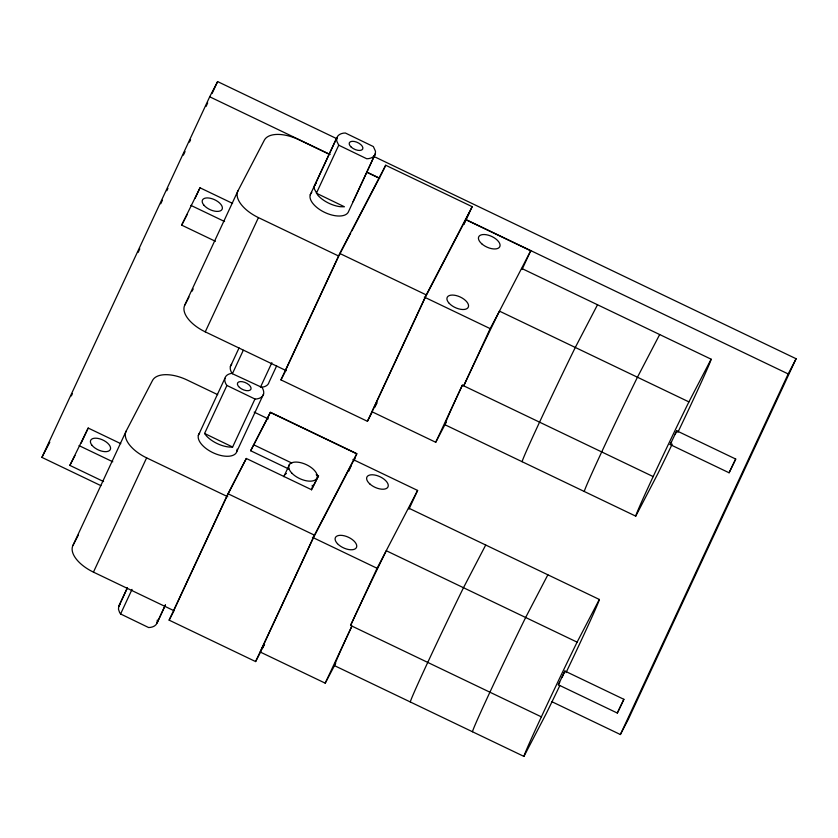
<?xml version="1.0" encoding="UTF-8"?>
<svg xmlns="http://www.w3.org/2000/svg" width="838" height="838" viewBox="0 0 838 838"><rect width="100%" height="100%" fill="white"/><g stroke="black" fill="none" stroke-linecap="round" stroke-linejoin="round"><path stroke-width="1.26" d="M127.418 587.668L118.692 606.408L118.493 609.289L119.614 612.536L120.588 613.971L148.619 627.547C151.929 627.515 155.816 626.237 157.115 622.906L165.411 604.921M157.115 622.906L165.306 605.12M157.314 620.026L157.135 622.686M336.824 137.861L336.729 141.004L338.741 145.194L316.397 193.211L344.428 206.777L340.448 206.724A20.94 10.527 25 0 1 317.791 195.17L314.386 189.021L314.376 186.067L336.824 137.861C337.913 134.363 341.988 133.001 345.34 133.001L373.371 146.566L375.466 151.249L375.382 153.71L348.681 211.26A20.94 10.527 25 0 1 323.678 211.899A20.94 10.527 25 0 1 311.767 192.436M375.382 153.71C374.335 157.303 370.207 158.759 366.772 158.77L338.741 145.194M670.17 444.538L676.748 430.805L735.712 459.046L729.091 472.779L670.128 444.538L671.552 441.888M676.748 430.805L675.208 434.273M729.091 472.779L735.712 459.046M558.328 684.793L564.906 671.049L623.901 699.321L617.323 713.054L558.359 684.814L559.711 682.216M408.986 509.116L417.607 490.44L352.934 459.454M541.369 716.857L350.556 625.431L377.09 568.279L417.607 490.44M521.686 268.432L711.137 359.198L688.909 401.884L499.458 311.128L490.178 328.632L463.728 385.826A87.131 1.686 -64.4 0 1 499.458 311.128L530.705 250.792L466.001 219.797M522.064 269.469L530.705 250.792M100.927 485.663L41.9 457.391L209.699 96.789L217.618 81.59L336.855 138.72M71.335 395.934L72.445 393.556M138.123 252.406L139.789 248.844M160.76 203.77L162.415 200.209M166.835 190.718L167.935 188.351M183.386 155.135L185.051 151.573M189.461 142.093L190.572 139.716M206.022 106.499L207.677 102.948M212.098 93.458L217.618 81.59M103.598 481.557L69.858 465.383L88.2 428.05L120.777 443.658M215.408 241.292L181.657 225.129L200.01 187.796L232.587 203.404M81.171 443.166L88.2 428.05M195.139 198.25L200.01 187.796M173.445 610.452L93.447 572.124A30.524 15.346 25 0 1 73.011 545.318L126.182 431.057L152.526 380.452A30.524 15.346 25 0 1 187.146 380.023L217.712 394.667M286.387 370.731L205.258 331.858A30.524 15.346 25 0 1 184.821 305.053L237.992 190.792L264.326 140.197A30.524 15.346 25 0 1 298.946 139.757L329.533 154.412M93.447 572.124L146.619 457.862A30.524 15.346 25 0 1 126.182 431.057M205.258 331.858L258.429 217.608A30.524 15.346 25 0 1 237.992 190.792M310.259 194.762L336.845 137.631M118.577 606.827L127.397 587.899M198.334 435.446L224.909 378.315M230.377 366.562L239.06 347.917M120.588 613.971L132.037 589.386M261.561 386.831L262.242 387.732A20.94 10.527 25 0 1 256.135 399.024L254.962 399.024L232.618 447.042L229.392 447.063A20.94 10.527 25 0 1 206.462 435.959L204.587 433.476L226.93 385.459L226.25 384.558A20.94 10.527 25 0 1 232.356 373.266M276.634 365.902L269.04 382.222A20.94 10.527 25 0 1 261.603 387.271L232.398 373.717L243.292 350.294M260.429 387.282L271.868 362.686M375.277 153.909L353.039 201.728M236.997 451.106L263.572 393.975M260.974 651.262L255.611 661.57L169.129 620.141L227.957 493.729L246.309 458.47L311.348 489.622L318.524 475.848L316.198 474.737M372.187 412.149L367.421 421.305L280.94 379.876L339.767 253.464L385.69 165.243L472.171 206.672L463.896 224.469M173.759 610.598L226.93 496.347L246.309 458.47M285.569 370.344L338.741 256.082M289.016 469.123L250.667 450.739L270.286 412.422L356.758 453.85L314.439 535.157L255.611 661.57M267.458 418.497L270.37 412.244L356.852 453.683L353.552 460.764M382.914 171.224L385.69 165.243M284.679 474.853L289.56 464.357M318.524 475.848L311.516 489.937M367.421 421.305L426.249 294.892L472.171 206.672M260.241 652.037L313.412 537.776L353.929 459.926M372.051 411.772L425.222 297.511L469.385 212.663M348.608 471.385L351.352 465.488M463.592 224.301L465.792 219.577M353.856 460.921L354.956 458.564M551.907 701.72L620.382 734.528L788.191 373.937L796.1 358.737L373.455 156.256M796.1 358.737L628.301 719.339L620.382 734.528M372.229 411.856L435.729 442.275L462.356 385.176L653.179 476.592M325.207 683.159L351.918 626.091A87.131 1.686 -64.4 0 0 334.488 665.644L325.207 683.159L260.503 652.153M562.193 677.104L564.906 671.049M41.9 457.391L49.809 442.192M181.657 225.129L187.377 214.14M69.858 465.383L75.001 455.505M184.821 305.053L189.011 297.008M192.007 291.257L193.201 288.953M73.011 545.318L78.405 534.969M339.338 254.93L350.672 233.163M351.866 230.869L382.275 172.46M280.94 379.876L285.088 371.915M250.667 450.739L267.5 418.413M169.129 620.141L173.969 610.85M374.429 407.195L376.817 402.607M374.576 407.561L376.953 402.984M262.032 648.602L264.41 644.024M262.168 648.968L264.557 644.391M335.692 663.34L334.488 665.644L523.939 756.41L546.167 713.714A87.131 1.686 -64.4 0 0 559.826 685.589M597.515 304.76L575.297 347.456A87.131 1.686 -64.4 0 0 522.126 461.707M485.715 545.025L463.487 587.71A87.131 1.686 -64.4 0 0 410.316 701.972M659.674 334.54L637.446 377.236A87.131 1.686 -64.4 0 0 584.285 491.487M547.863 574.805L525.646 617.491A87.131 1.686 -64.4 0 0 472.475 731.752M462.356 385.176A87.131 1.686 -64.4 0 0 444.926 424.73L635.749 516.145L657.966 473.449A87.131 1.686 -64.4 0 0 672.202 444.14M523.98 756.316A87.131 1.686 -64.4 0 1 577.152 642.055L599.327 599.453L408.64 508.1M435.729 442.275L446.13 422.425M314.376 186.067L316.01 183.323M623.87 699.301L617.323 713.054M118.692 606.408L120.201 604.093M209.699 96.789L330.12 154.485M366.719 172.01L379.708 178.232M465.886 219.525L788.191 373.937M367.18 172.45L378.944 178.085M339.767 253.464L426.249 294.892M258.429 217.608L338.416 255.925M424.3 297.071L490.178 328.632M190.855 205.362L224.594 221.536M254.165 412.128L268.275 418.895M253.485 444.685L291.813 463.047M577.11 642.149L386.287 550.734A87.131 1.686 -64.4 0 0 350.556 625.431M227.957 493.729L314.439 535.157M146.619 457.862L227.747 496.735M312.417 537.294L377.09 568.279M79.055 445.627L112.795 461.79M226.93 385.459L254.962 399.024M204.587 433.476L232.618 447.042M232.398 373.717L231.717 372.805A20.94 10.527 25 0 1 231.686 364.142M711.137 359.198A87.131 1.686 -64.4 0 1 677.848 432.356M635.749 516.145A87.131 1.686 -64.4 0 1 688.909 401.884M599.327 599.453A87.131 1.686 -64.4 0 1 566.038 672.621M283.873 476.696A15.367 7.72 25 0 1 286.397 473.501M312.207 485.317A15.367 7.72 25 0 1 312.375 487.527M237.133 449.178A20.94 10.527 25 0 1 214.308 453.306A20.94 10.527 25 0 1 199.643 433.026M449.262 303.398A11.627 5.845 25 0 0 467.814 307.913A11.627 5.845 25 0 0 456.144 295.552A11.627 5.845 25 0 0 449.262 303.398M481.724 243.774A11.627 5.845 25 0 0 499.762 246.728A11.627 5.845 25 0 0 486.281 234.724A11.627 5.845 25 0 0 481.724 243.774M203.791 205.027A10.852 5.457 25 0 0 221.284 210.307A10.852 5.457 25 0 0 211.825 198.648A10.852 5.457 25 0 0 203.791 205.027M351.248 147.142A7.364 3.698 25 0 0 362.697 149.059A7.364 3.698 25 0 0 354.212 141.444A7.364 3.698 25 0 0 351.248 147.142M369.914 484.029A11.627 5.845 25 0 0 387.952 486.993A11.627 5.845 25 0 0 374.471 474.978A11.627 5.845 25 0 0 369.914 484.029M337.452 543.663A11.627 5.845 25 0 0 356.003 548.178A11.627 5.845 25 0 0 344.334 535.807A11.627 5.845 25 0 0 337.452 543.663M91.991 445.282A10.852 5.457 25 0 0 109.474 450.572A10.852 5.457 25 0 0 100.015 438.913A10.852 5.457 25 0 0 91.991 445.282M292.053 473.344A15.367 7.72 25 0 0 316.45 478.886A15.367 7.72 25 0 0 300.517 462.628A15.367 7.72 25 0 0 292.053 473.344M239.438 387.397A7.364 3.698 25 0 0 250.887 389.324A7.364 3.698 25 0 0 242.402 381.709A7.364 3.698 25 0 0 239.438 387.397"/></g></svg>
